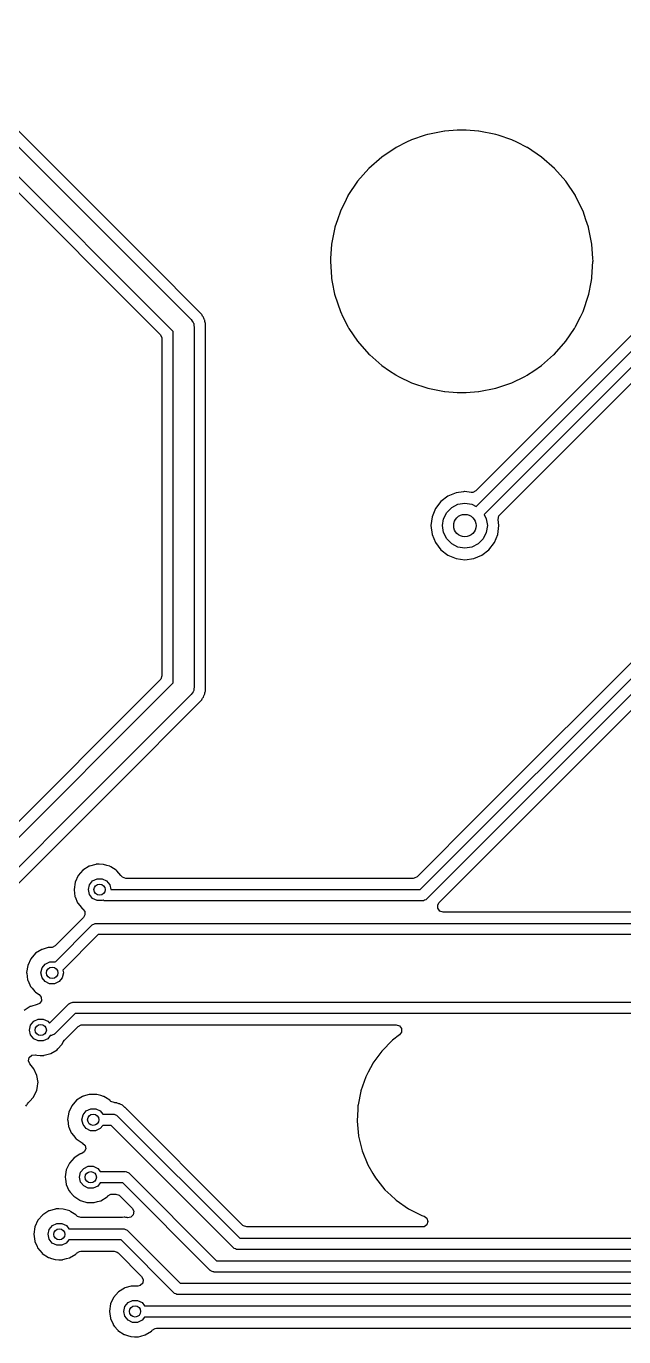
# Model space of a CAD drawing. Extents: x 0.6 to 14.8, y -5.2 to -0.6.
# Drawn here: x 1.268 to 1.686, y -3.858 to -2.941 of the extents above; entities that cross this region are included whole.
import ezdxf

# ---------------------------------------------------------------- set-up
doc = ezdxf.new("R2010")
doc.units = 0
doc.header["$MEASUREMENT"] = 0
doc.layers.add('BLACK', color=7, linetype='CONTINUOUS')

msp = doc.modelspace()

# ---------------------------------------------------------------- linework, layer by layer
at = {"layer": 'BLACK', "linetype": 'CONTINUOUS'}
for p, q in [((1.92565, -2.92298), (1.66735, -3.18128)), ((1.58273, -3.27707), (1.93199, -2.9278)), ((1.93641, -2.93452), (1.58829, -3.28264)), ((1.59923, -3.28287), (1.93853, -2.94356)), ((1.35349, -3.10551), (1.22255, -2.97457)), ((1.21782, -2.981), (1.38318, -3.14636)), ((1.37057, -3.15463), (1.20954, -2.9936)), ((1.20741, -3.00264), (1.36154, -3.15676)), ((1.54711, -3.01727), (1.5374, -3.02056)), ((1.54867, -3.01674), (1.54711, -3.01727)), ((1.54879, -3.0167), (1.54867, -3.01674)), ((1.54867, -3.01674), (1.54867, -3.01674)), ((1.56059, -3.01435), (1.54879, -3.0167)), ((1.56071, -3.01434), (1.56059, -3.01435)), ((1.56952, -3.01376), (1.56071, -3.01434)), ((1.56071, -3.01434), (1.56071, -3.01434)), ((1.56959, -3.01376), (1.56952, -3.01376)), ((1.56952, -3.01376), (1.56952, -3.01376)), ((1.57559, -3.01376), (1.56959, -3.01376)), ((1.57566, -3.01376), (1.57559, -3.01376)), ((1.58446, -3.01434), (1.57566, -3.01376)), ((1.57566, -3.01376), (1.57566, -3.01376)), ((1.58459, -3.01435), (1.58446, -3.01434)), ((1.58446, -3.01434), (1.58446, -3.01434)), ((1.59639, -3.0167), (1.58459, -3.01435)), ((1.59651, -3.01674), (1.59639, -3.0167)), ((1.59807, -3.01727), (1.59651, -3.01674)), ((1.59651, -3.01674), (1.59651, -3.01674)), ((1.60778, -3.02056), (1.59807, -3.01727)), ((1.52661, -3.02588), (1.51661, -3.03256)), ((1.52673, -3.02583), (1.52661, -3.02588)), ((1.53397, -3.02225), (1.52673, -3.02583)), ((1.52673, -3.02583), (1.52673, -3.02583)), ((1.5374, -3.02056), (1.53397, -3.02225)), ((1.6112, -3.02225), (1.60778, -3.02056)), ((1.61845, -3.02583), (1.6112, -3.02225)), ((1.61856, -3.02588), (1.61845, -3.02583)), ((1.61845, -3.02583), (1.61845, -3.02583)), ((1.62856, -3.03256), (1.61856, -3.02588)), ((1.51661, -3.03256), (1.50757, -3.04049)), ((1.63761, -3.04049), (1.62856, -3.03256)), ((1.50757, -3.04049), (1.49964, -3.04954)), ((1.64554, -3.04954), (1.63761, -3.04049)), ((1.49964, -3.04954), (1.49296, -3.05954)), ((1.65222, -3.05954), (1.64554, -3.04954)), ((1.49165, -3.0622), (1.48764, -3.07032)), ((1.4929, -3.05965), (1.49165, -3.0622)), ((1.49296, -3.05954), (1.4929, -3.05965)), ((1.4929, -3.05965), (1.4929, -3.05965)), ((1.65228, -3.05965), (1.65222, -3.05954)), ((1.65353, -3.0622), (1.65228, -3.05965)), ((1.65228, -3.05965), (1.65228, -3.05965)), ((1.65754, -3.07032), (1.65353, -3.0622)), ((1.48764, -3.07032), (1.48555, -3.07649)), ((1.65963, -3.07649), (1.65754, -3.07032)), ((1.48375, -3.08184), (1.4835, -3.08311)), ((1.48377, -3.08171), (1.48375, -3.08184)), ((1.48375, -3.08184), (1.48375, -3.08184)), ((1.48382, -3.08158), (1.48377, -3.08171)), ((1.48555, -3.07649), (1.48382, -3.08158)), ((1.66136, -3.08158), (1.65963, -3.07649)), ((1.6614, -3.08171), (1.66136, -3.08158)), ((1.66143, -3.08184), (1.6614, -3.08171)), ((1.66168, -3.08311), (1.66143, -3.08184)), ((1.66143, -3.08184), (1.66143, -3.08184)), ((1.4835, -3.08311), (1.48143, -3.09351)), ((1.54352, -3.54528), (1.99807, -3.09072)), ((1.99173, -3.0859), (1.58564, -3.49199)), ((1.66375, -3.09351), (1.66168, -3.08311)), ((1.48142, -3.09364), (1.48077, -3.10351)), ((1.48143, -3.09351), (1.48142, -3.09364)), ((1.48142, -3.09364), (1.48142, -3.09364)), ((2.00249, -3.09744), (1.54793, -3.552)), ((1.66376, -3.09364), (1.66375, -3.09351)), ((1.66441, -3.10351), (1.66376, -3.09364)), ((1.66376, -3.09364), (1.66376, -3.09364)), ((1.39047, -3.14248), (1.35349, -3.10551)), ((1.48077, -3.10351), (1.48064, -3.10551)), ((1.48064, -3.10551), (1.48065, -3.10564)), ((1.48065, -3.10564), (1.48136, -3.11654)), ((1.66381, -3.11654), (1.66453, -3.10564)), ((1.66454, -3.10551), (1.66441, -3.10351)), ((1.66453, -3.10564), (1.66454, -3.10551)), ((1.48136, -3.11654), (1.48143, -3.11751)), ((1.48143, -3.11751), (1.48195, -3.12014)), ((1.66323, -3.12014), (1.66375, -3.11751)), ((1.66375, -3.11751), (1.66381, -3.11654)), ((1.48195, -3.12014), (1.48362, -3.12854)), ((1.66156, -3.12854), (1.66323, -3.12014)), ((1.48362, -3.12854), (1.48377, -3.12931)), ((1.48377, -3.12931), (1.48764, -3.1407)), ((1.65754, -3.1407), (1.6614, -3.12931)), ((1.6614, -3.12931), (1.66156, -3.12854)), ((1.3906, -3.14276), (1.39047, -3.14248)), ((1.39088, -3.1433), (1.3906, -3.14276)), ((1.3906, -3.14276), (1.3906, -3.14276)), ((1.3912, -3.14382), (1.39088, -3.1433)), ((1.39155, -3.14431), (1.3912, -3.14382)), ((1.39173, -3.14455), (1.39155, -3.14431)), ((1.39155, -3.14431), (1.39155, -3.14431)), ((1.39183, -3.14484), (1.39173, -3.14455)), ((1.39183, -3.14485), (1.39183, -3.14484)), ((1.39201, -3.14542), (1.39183, -3.14485)), ((1.39225, -3.14598), (1.39201, -3.14542)), ((1.39252, -3.14652), (1.39225, -3.14598)), ((1.48764, -3.1407), (1.48942, -3.14431)), ((1.48942, -3.14431), (1.4926, -3.15075)), ((1.65258, -3.15075), (1.65576, -3.14431)), ((1.65576, -3.14431), (1.65754, -3.1407)), ((1.37057, -3.40049), (1.37057, -3.15463)), ((1.38318, -3.14636), (1.38384, -3.14741)), ((1.38384, -3.14741), (1.3846, -3.14837)), ((1.3846, -3.14837), (1.3847, -3.14879)), ((1.3847, -3.14879), (1.38492, -3.14915)), ((1.38492, -3.14915), (1.38506, -3.15037)), ((1.38506, -3.15037), (1.38533, -3.15157)), ((1.38533, -3.15157), (1.38533, -3.40356)), ((1.39266, -3.1468), (1.39252, -3.14652)), ((1.39252, -3.14652), (1.39252, -3.14652)), ((1.39271, -3.1471), (1.39266, -3.1468)), ((1.3928, -3.14769), (1.39271, -3.1471)), ((1.39295, -3.14829), (1.3928, -3.14769)), ((1.39323, -3.14916), (1.39295, -3.14829)), ((1.39323, -3.15037), (1.39323, -3.14916)), ((1.39323, -3.40475), (1.39323, -3.15037)), ((1.39323, -3.15037), (1.39323, -3.15037)), ((1.4926, -3.15075), (1.49296, -3.15149)), ((1.49296, -3.15149), (1.49303, -3.15159)), ((1.49303, -3.15159), (1.49303, -3.15159)), ((1.49303, -3.15159), (1.49362, -3.15248)), ((1.49362, -3.15248), (1.49964, -3.16149)), ((1.64554, -3.16149), (1.65155, -3.15248)), ((1.65155, -3.15248), (1.65215, -3.15159)), ((1.65215, -3.15159), (1.65222, -3.15149)), ((1.65215, -3.15159), (1.65215, -3.15159)), ((1.65222, -3.15149), (1.65258, -3.15075)), ((1.36154, -3.15676), (1.36263, -3.15891)), ((1.36263, -3.15891), (1.36268, -3.15952)), ((1.36268, -3.15952), (1.36268, -3.3956)), ((1.49964, -3.16149), (1.50757, -3.17053)), ((1.63761, -3.17053), (1.64554, -3.16149)), ((1.50757, -3.17053), (1.50767, -3.17061)), ((1.50767, -3.17061), (1.50818, -3.17107)), ((1.50818, -3.17107), (1.51661, -3.17846)), ((1.62856, -3.17846), (1.63699, -3.17107)), ((1.63699, -3.17107), (1.63751, -3.17061)), ((1.63751, -3.17061), (1.63761, -3.17053)), ((1.51661, -3.17846), (1.52207, -3.1821)), ((1.52207, -3.1821), (1.52649, -3.18506)), ((1.66735, -3.18128), (1.5825, -3.26613)), ((1.61868, -3.18506), (1.62311, -3.1821)), ((1.62311, -3.1821), (1.62856, -3.17846)), ((1.52649, -3.18506), (1.52661, -3.18514)), ((1.52661, -3.18514), (1.52673, -3.1852)), ((1.52673, -3.1852), (1.52673, -3.1852)), ((1.52673, -3.1852), (1.52845, -3.18605)), ((1.52845, -3.18605), (1.5374, -3.19046)), ((1.5374, -3.19046), (1.54879, -3.19433)), ((1.59639, -3.19433), (1.60778, -3.19046)), ((1.60778, -3.19046), (1.61673, -3.18605)), ((1.61673, -3.18605), (1.61845, -3.1852)), ((1.61845, -3.1852), (1.61856, -3.18514)), ((1.61845, -3.1852), (1.61845, -3.1852)), ((1.61856, -3.18514), (1.61868, -3.18506)), ((1.54879, -3.19433), (1.56059, -3.19667)), ((1.56059, -3.19667), (1.56071, -3.19668)), ((1.56071, -3.19668), (1.56071, -3.19668)), ((1.56071, -3.19668), (1.56952, -3.19726)), ((1.56952, -3.19726), (1.56952, -3.19726)), ((1.56952, -3.19726), (1.56959, -3.19726)), ((1.56959, -3.19726), (1.57559, -3.19726)), ((1.57559, -3.19726), (1.57566, -3.19726)), ((1.57566, -3.19726), (1.58446, -3.19668)), ((1.57566, -3.19726), (1.57566, -3.19726)), ((1.58446, -3.19668), (1.58459, -3.19667)), ((1.58446, -3.19668), (1.58446, -3.19668)), ((1.58459, -3.19667), (1.59639, -3.19433)), ((1.55799, -3.27365), (1.5542, -3.27859)), ((1.56293, -3.26986), (1.55799, -3.27365)), ((1.56868, -3.26748), (1.56293, -3.26986)), ((1.57384, -3.2668), (1.56868, -3.26748)), ((1.5746, -3.2667), (1.57384, -3.2668)), ((1.57485, -3.26667), (1.5746, -3.2667)), ((1.57923, -3.26724), (1.57485, -3.26667)), ((1.58035, -3.26723), (1.57923, -3.26724)), ((1.5825, -3.26613), (1.58035, -3.26723)), ((1.5542, -3.27859), (1.55182, -3.28434)), ((1.55987, -3.28565), (1.56211, -3.28126)), ((1.56211, -3.28126), (1.56559, -3.27777)), ((1.56559, -3.27777), (1.56998, -3.27553)), ((1.56998, -3.27553), (1.57485, -3.27476)), ((1.57485, -3.27476), (1.57972, -3.27553)), ((1.57972, -3.27553), (1.58273, -3.27707)), ((1.58829, -3.28264), (1.58983, -3.28565)), ((1.59856, -3.28376), (1.59923, -3.28287)), ((1.55182, -3.28434), (1.551, -3.29051)), ((1.551, -3.29051), (1.55182, -3.29668)), ((1.55675, -3.55434), (1.82295, -3.28815)), ((1.5591, -3.29051), (1.55987, -3.28565)), ((1.55987, -3.29538), (1.5591, -3.29051)), ((1.58983, -3.28565), (1.5906, -3.29051)), ((1.5906, -3.29051), (1.58983, -3.29538)), ((1.59788, -3.29668), (1.5987, -3.29051)), ((1.59812, -3.28613), (1.59856, -3.28376)), ((1.5987, -3.29051), (1.59812, -3.28613)), ((1.55182, -3.29668), (1.5542, -3.30243)), ((1.56211, -3.29977), (1.55987, -3.29538)), ((1.56559, -3.30325), (1.56211, -3.29977)), ((1.58759, -3.29977), (1.58411, -3.30325)), ((1.58983, -3.29538), (1.58759, -3.29977)), ((1.5955, -3.30243), (1.59788, -3.29668)), ((1.5542, -3.30243), (1.55799, -3.30737)), ((1.55799, -3.30737), (1.56293, -3.31116)), ((1.56293, -3.31116), (1.56868, -3.31355)), ((1.56998, -3.30549), (1.56559, -3.30325)), ((1.57485, -3.30626), (1.56998, -3.30549)), ((1.57972, -3.30549), (1.57485, -3.30626)), ((1.58411, -3.30325), (1.57972, -3.30549)), ((1.58102, -3.31355), (1.58677, -3.31116)), ((1.58677, -3.31116), (1.59171, -3.30737)), ((1.59171, -3.30737), (1.5955, -3.30243)), ((1.56868, -3.31355), (1.57485, -3.31436)), ((1.57485, -3.31436), (1.58102, -3.31355)), ((1.36154, -3.39836), (1.20882, -3.55107)), ((1.21525, -3.5558), (1.37057, -3.40049)), ((1.36193, -3.39789), (1.36154, -3.39836)), ((1.36268, -3.3956), (1.36193, -3.39789)), ((1.38317, -3.40876), (1.32412, -3.46782)), ((1.38383, -3.40772), (1.38317, -3.40876)), ((1.3846, -3.40676), (1.38383, -3.40772)), ((1.38469, -3.40634), (1.3846, -3.40676)), ((1.38492, -3.40598), (1.38469, -3.40634)), ((1.38506, -3.40476), (1.38492, -3.40598)), ((1.38533, -3.40356), (1.38506, -3.40476)), ((1.3906, -3.41236), (1.39088, -3.41182)), ((1.39088, -3.41182), (1.3912, -3.4113)), ((1.3912, -3.4113), (1.39173, -3.41056)), ((1.39173, -3.41056), (1.39201, -3.4097)), ((1.39201, -3.4097), (1.39225, -3.40913)), ((1.39225, -3.40913), (1.39252, -3.4086)), ((1.39252, -3.4086), (1.39266, -3.40832)), ((1.39252, -3.4086), (1.39252, -3.4086)), ((1.39266, -3.40832), (1.3928, -3.40742)), ((1.3928, -3.40742), (1.39295, -3.40683)), ((1.39295, -3.40683), (1.39313, -3.40625)), ((1.39313, -3.40625), (1.39323, -3.40596)), ((1.39323, -3.40596), (1.39323, -3.40475)), ((1.39323, -3.40475), (1.39323, -3.40475)), ((1.33055, -3.47255), (1.39025, -3.41285)), ((1.39025, -3.41285), (1.39047, -3.41263)), ((1.39025, -3.41285), (1.39025, -3.41285)), ((1.39047, -3.41263), (1.3906, -3.41236)), ((1.3906, -3.41236), (1.3906, -3.41236)), ((1.32412, -3.46782), (1.3123, -3.47964)), ((1.31704, -3.48606), (1.33055, -3.47255)), ((1.3123, -3.47964), (1.22785, -3.56408)), ((1.3123, -3.47964), (1.3123, -3.47964)), ((1.23689, -3.56621), (1.31704, -3.48606)), ((1.31704, -3.48606), (1.31704, -3.48606)), ((1.58564, -3.49199), (1.54139, -3.53624)), ((1.31171, -3.52893), (1.30741, -3.53164)), ((1.31198, -3.52885), (1.31171, -3.52893)), ((1.31633, -3.52761), (1.31198, -3.52885)), ((1.31198, -3.52885), (1.31198, -3.52885)), ((1.31659, -3.52753), (1.31633, -3.52761)), ((1.31633, -3.52761), (1.31633, -3.52761)), ((1.31687, -3.52753), (1.31659, -3.52753)), ((1.31866, -3.52754), (1.31687, -3.52753)), ((1.32167, -3.52756), (1.31866, -3.52754)), ((1.32414, -3.5283), (1.32167, -3.52756)), ((1.32628, -3.52894), (1.32414, -3.5283)), ((1.32654, -3.52902), (1.32628, -3.52894)), ((1.32628, -3.52894), (1.32628, -3.52894)), ((1.32698, -3.5293), (1.32654, -3.52902)), ((1.33057, -3.53163), (1.32698, -3.5293)), ((1.30189, -3.54004), (1.30111, -3.54506)), ((1.30405, -3.53545), (1.30189, -3.54004)), ((1.30741, -3.53164), (1.30405, -3.53545)), ((1.31194, -3.54186), (1.31412, -3.53912)), ((1.31412, -3.53912), (1.31728, -3.53761)), ((1.31728, -3.53761), (1.32078, -3.53761)), ((1.32078, -3.53761), (1.32394, -3.53913)), ((1.32394, -3.53913), (1.32612, -3.54187)), ((1.3308, -3.53178), (1.33057, -3.53163)), ((1.33057, -3.53163), (1.33057, -3.53163)), ((1.33099, -3.53199), (1.3308, -3.53178)), ((1.33394, -3.53542), (1.33099, -3.53199)), ((1.33099, -3.53199), (1.33099, -3.53199)), ((1.33412, -3.53563), (1.33394, -3.53542)), ((1.33394, -3.53542), (1.33394, -3.53542)), ((1.33415, -3.5357), (1.33412, -3.53563)), ((1.33504, -3.53664), (1.33415, -3.5357)), ((1.33733, -3.53738), (1.33504, -3.53664)), ((1.4579, -3.53738), (1.33733, -3.53738)), ((1.53863, -3.53738), (1.4579, -3.53738)), ((1.53924, -3.53733), (1.53863, -3.53738)), ((1.54139, -3.53624), (1.53924, -3.53733)), ((1.30111, -3.54506), (1.30114, -3.54534)), ((1.30114, -3.54534), (1.30114, -3.54534)), ((1.30114, -3.54534), (1.30116, -3.54547)), ((1.30116, -3.54547), (1.30177, -3.5501)), ((1.31115, -3.54527), (1.31194, -3.54186)), ((1.31192, -3.54869), (1.31115, -3.54527)), ((1.3141, -3.55143), (1.31192, -3.54869)), ((1.32612, -3.54187), (1.3269, -3.54528)), ((1.3269, -3.54528), (1.54352, -3.54528)), ((1.30177, -3.5501), (1.30188, -3.55036)), ((1.30188, -3.55036), (1.30188, -3.55036)), ((1.30188, -3.55036), (1.30367, -3.55442)), ((1.30367, -3.55442), (1.30381, -3.55475)), ((1.30381, -3.55475), (1.30527, -3.55648)), ((1.30527, -3.55648), (1.3069, -3.55843)), ((1.3069, -3.55843), (1.3069, -3.55843)), ((1.3069, -3.55843), (1.30708, -3.55864)), ((1.30708, -3.55864), (1.30731, -3.5588)), ((1.30731, -3.5588), (1.30752, -3.55898)), ((1.31725, -3.55296), (1.3141, -3.55143)), ((1.32076, -3.55297), (1.31725, -3.55296)), ((1.32142, -3.55265), (1.32076, -3.55297)), ((1.32152, -3.55268), (1.32142, -3.55265)), ((1.32234, -3.5531), (1.32152, -3.55268)), ((1.32265, -3.55305), (1.32234, -3.5531)), ((1.32295, -3.55315), (1.32265, -3.55305)), ((1.54515, -3.55315), (1.32295, -3.55315)), ((1.54545, -3.55305), (1.54515, -3.55315)), ((1.54577, -3.5531), (1.54545, -3.55305)), ((1.54659, -3.55268), (1.54577, -3.5531)), ((1.54746, -3.5524), (1.54659, -3.55268)), ((1.54765, -3.55214), (1.54746, -3.5524)), ((1.54793, -3.552), (1.54765, -3.55214)), ((1.5558, -3.55589), (1.55675, -3.55434)), ((1.5558, -3.5583), (1.5558, -3.55589)), ((1.55722, -3.56025), (1.5558, -3.5583)), ((1.30736, -3.56522), (1.29207, -3.58051)), ((1.30771, -3.56482), (1.30736, -3.56522)), ((1.30752, -3.55898), (1.30745, -3.55906)), ((1.30745, -3.55906), (1.30866, -3.56058)), ((1.3081, -3.5643), (1.30771, -3.56482)), ((1.30875, -3.56299), (1.3081, -3.5643)), ((1.30866, -3.56058), (1.30875, -3.56299)), ((1.55951, -3.56099), (1.55722, -3.56025)), ((2.95021, -3.56099), (1.55951, -3.56099)), ((1.28782, -3.59592), (1.3137, -3.57004)), ((1.31812, -3.57676), (1.29327, -3.60161)), ((1.3137, -3.57004), (1.31398, -3.56989)), ((1.31398, -3.56989), (1.31417, -3.56964)), ((1.31417, -3.56964), (1.31505, -3.56935)), ((1.31505, -3.56935), (1.31587, -3.56893)), ((1.31587, -3.56893), (1.31618, -3.56898)), ((1.31618, -3.56898), (1.31649, -3.56889)), ((1.31649, -3.56889), (3.34816, -3.56889)), ((3.34653, -3.57676), (1.31812, -3.57676)), ((1.28313, -3.58581), (1.27877, -3.58705)), ((1.28339, -3.58573), (1.28313, -3.58581)), ((1.28313, -3.58581), (1.28313, -3.58581)), ((1.28367, -3.58573), (1.28339, -3.58573)), ((1.28376, -3.58573), (1.28367, -3.58573)), ((1.2852, -3.58574), (1.28376, -3.58573)), ((1.28583, -3.5857), (1.2852, -3.58574)), ((1.28798, -3.5846), (1.28583, -3.5857)), ((1.29207, -3.58051), (1.28798, -3.5846)), ((1.27085, -3.59365), (1.26869, -3.59825)), ((1.27421, -3.58984), (1.27085, -3.59365)), ((1.27851, -3.58713), (1.27421, -3.58984)), ((1.27877, -3.58705), (1.27851, -3.58713)), ((1.27877, -3.58705), (1.27877, -3.58705)), ((1.26869, -3.59825), (1.26791, -3.60327)), ((1.26791, -3.60327), (1.26794, -3.60354)), ((1.26794, -3.60354), (1.26794, -3.60354)), ((1.26794, -3.60354), (1.26797, -3.60373)), ((1.26797, -3.60373), (1.26857, -3.6083)), ((1.27795, -3.60347), (1.27873, -3.60006)), ((1.27872, -3.60689), (1.27795, -3.60347)), ((1.27873, -3.60006), (1.28092, -3.59732)), ((1.28092, -3.59732), (1.28408, -3.59581)), ((1.28408, -3.59581), (1.28758, -3.59581)), ((1.28758, -3.59581), (1.28782, -3.59592)), ((1.2937, -3.60351), (1.29291, -3.60692)), ((1.29327, -3.60161), (1.2937, -3.60349)), ((1.2937, -3.60349), (1.2937, -3.60351)), ((1.26857, -3.6083), (1.26868, -3.60856)), ((1.26868, -3.60856), (1.26868, -3.60856)), ((1.26868, -3.60856), (1.27019, -3.612)), ((1.27019, -3.612), (1.27061, -3.61295)), ((1.27061, -3.61295), (1.27172, -3.61427)), ((1.2809, -3.60963), (1.27872, -3.60689)), ((1.28405, -3.61116), (1.2809, -3.60963)), ((1.28755, -3.61117), (1.28405, -3.61116)), ((1.29071, -3.60966), (1.28755, -3.61117)), ((1.29291, -3.60692), (1.29071, -3.60966)), ((1.27172, -3.61427), (1.2737, -3.61663)), ((1.2737, -3.61663), (1.2737, -3.61663)), ((1.2737, -3.61663), (1.27388, -3.61684)), ((1.27388, -3.61684), (1.27411, -3.617)), ((1.27411, -3.617), (1.27411, -3.617)), ((1.27411, -3.617), (1.27673, -3.61874)), ((1.27673, -3.61874), (1.27822, -3.62063)), ((1.27832, -3.62303), (1.27698, -3.62504)), ((1.27822, -3.62063), (1.27832, -3.62303)), ((1.27053, -3.62716), (1.26624, -3.62987)), ((1.2708, -3.62708), (1.27053, -3.62716)), ((1.27542, -3.62576), (1.2708, -3.62708)), ((1.2708, -3.62708), (1.2708, -3.62708)), ((1.27698, -3.62504), (1.2754, -3.62571)), ((1.2754, -3.62571), (1.27542, -3.62576)), ((1.2839, -3.63879), (1.29745, -3.62524)), ((1.30186, -3.63196), (1.28753, -3.6463)), ((1.29745, -3.62524), (1.29773, -3.6251)), ((1.29773, -3.6251), (1.29792, -3.62484)), ((1.29792, -3.62484), (1.29879, -3.62455)), ((1.29879, -3.62455), (1.29962, -3.62414)), ((1.29962, -3.62414), (1.29993, -3.62419)), ((1.29993, -3.62419), (1.30023, -3.62409)), ((1.30023, -3.62409), (3.33236, -3.62409)), ((3.33073, -3.63196), (1.30186, -3.63196)), ((1.26998, -3.6435), (1.27076, -3.64008)), ((1.27076, -3.64008), (1.27295, -3.63735)), ((1.27295, -3.63735), (1.27611, -3.63583)), ((1.27611, -3.63583), (1.27961, -3.63584)), ((1.27961, -3.63584), (1.28276, -3.63736)), ((1.28276, -3.63736), (1.2839, -3.63879)), ((1.30142, -3.64357), (1.30399, -3.641)), ((1.30399, -3.641), (1.30614, -3.6399)), ((1.30614, -3.6399), (1.30675, -3.63986)), ((1.30675, -3.63986), (1.52667, -3.63986)), ((1.52667, -3.63986), (1.52896, -3.6406)), ((1.52896, -3.6406), (1.53038, -3.64255)), ((1.27075, -3.64691), (1.26998, -3.6435)), ((1.27293, -3.64966), (1.27075, -3.64691)), ((1.27608, -3.65118), (1.27293, -3.64966)), ((1.28274, -3.64968), (1.27958, -3.65119)), ((1.28453, -3.64745), (1.28274, -3.64968)), ((1.28474, -3.64745), (1.28453, -3.64745)), ((1.28505, -3.64735), (1.28474, -3.64745)), ((1.28536, -3.6474), (1.28505, -3.64735)), ((1.28618, -3.64698), (1.28536, -3.6474)), ((1.28706, -3.6467), (1.28618, -3.64698)), ((1.28724, -3.64644), (1.28706, -3.6467)), ((1.28753, -3.6463), (1.28724, -3.64644)), ((1.29435, -3.65064), (1.30142, -3.64357)), ((1.52904, -3.64685), (1.52405, -3.65065)), ((1.53038, -3.64496), (1.52904, -3.64685)), ((1.53038, -3.64255), (1.53038, -3.64496)), ((1.27958, -3.65119), (1.27608, -3.65118)), ((1.28497, -3.65996), (1.2893, -3.6573)), ((1.2893, -3.6573), (1.2898, -3.65674)), ((1.2898, -3.65674), (1.29252, -3.65374)), ((1.29252, -3.65374), (1.29271, -3.65353)), ((1.29252, -3.65374), (1.29252, -3.65374)), ((1.29271, -3.65353), (1.29359, -3.6517)), ((1.29359, -3.6517), (1.29435, -3.65064)), ((1.51656, -3.65835), (1.51115, -3.66578)), ((1.51664, -3.65823), (1.51656, -3.65835)), ((1.51656, -3.65835), (1.51656, -3.65835)), ((1.52405, -3.65065), (1.51664, -3.65823)), ((1.26917, -3.665), (1.26972, -3.66266)), ((1.2701, -3.66722), (1.26917, -3.665)), ((1.26972, -3.66266), (1.27155, -3.66109)), ((1.27307, -3.67067), (1.2701, -3.66722)), ((1.27155, -3.66109), (1.27395, -3.66089)), ((1.27395, -3.66089), (1.27422, -3.66096)), ((1.27422, -3.66096), (1.27499, -3.6612)), ((1.27499, -3.6612), (1.27753, -3.66125)), ((1.27753, -3.66125), (1.27979, -3.66129)), ((1.27979, -3.66129), (1.27979, -3.66129)), ((1.27979, -3.66129), (1.28007, -3.66129)), ((1.28007, -3.66129), (1.28033, -3.66122)), ((1.28033, -3.66122), (1.28215, -3.66072)), ((1.28033, -3.66122), (1.28033, -3.66122)), ((1.28215, -3.66072), (1.28497, -3.65996)), ((1.51034, -3.66693), (1.50712, -3.67305)), ((1.5104, -3.66681), (1.51034, -3.66693)), ((1.51034, -3.66693), (1.51034, -3.66693)), ((1.51115, -3.66578), (1.5104, -3.66681)), ((1.27518, -3.6753), (1.27307, -3.67067)), ((1.2759, -3.68032), (1.27518, -3.6753)), ((1.50547, -3.67619), (1.50194, -3.68618)), ((1.50712, -3.67305), (1.50547, -3.67619)), ((1.27283, -3.69034), (1.27505, -3.68577)), ((1.27505, -3.68577), (1.27555, -3.68277)), ((1.27555, -3.68277), (1.27587, -3.68091)), ((1.27587, -3.68091), (1.27589, -3.68076)), ((1.27587, -3.68091), (1.27587, -3.68091)), ((1.27589, -3.68076), (1.2759, -3.68032)), ((1.50191, -3.68632), (1.50003, -3.69586)), ((1.50194, -3.68618), (1.50191, -3.68632)), ((1.26736, -3.69672), (1.26791, -3.69613)), ((1.26791, -3.69613), (1.26815, -3.69586)), ((1.26791, -3.69613), (1.26791, -3.69613)), ((1.26815, -3.69586), (1.26828, -3.69553)), ((1.26828, -3.69553), (1.26848, -3.69523)), ((1.26848, -3.69523), (1.26853, -3.69526)), ((1.26853, -3.69526), (1.26931, -3.69418)), ((1.26931, -3.69418), (1.26942, -3.69411)), ((1.26942, -3.69411), (1.27003, -3.69344)), ((1.27003, -3.69344), (1.27265, -3.69055)), ((1.27265, -3.69055), (1.27283, -3.69034)), ((1.27265, -3.69055), (1.27265, -3.69055)), ((1.30293, -3.69267), (1.29956, -3.69648)), ((1.30589, -3.69081), (1.30293, -3.69267)), ((1.30699, -3.69011), (1.30589, -3.69081)), ((1.30722, -3.68996), (1.30699, -3.69011)), ((1.30749, -3.68989), (1.30722, -3.68996)), ((1.31184, -3.68864), (1.30749, -3.68989)), ((1.30749, -3.68989), (1.30749, -3.68989)), ((1.31211, -3.68857), (1.31184, -3.68864)), ((1.31184, -3.68864), (1.31184, -3.68864)), ((1.31239, -3.68857), (1.31211, -3.68857)), ((1.31417, -3.68858), (1.31239, -3.68857)), ((1.31719, -3.6886), (1.31417, -3.68858)), ((1.3199, -3.68941), (1.31719, -3.6886)), ((1.32179, -3.68997), (1.3199, -3.68941)), ((1.32206, -3.69005), (1.32179, -3.68997)), ((1.32179, -3.68997), (1.32179, -3.68997)), ((1.32322, -3.69081), (1.32206, -3.69005)), ((1.32609, -3.69267), (1.32322, -3.69081)), ((1.32632, -3.69282), (1.32609, -3.69267)), ((1.32609, -3.69267), (1.32609, -3.69267)), ((1.3265, -3.69303), (1.32632, -3.69282)), ((1.32652, -3.69304), (1.3265, -3.69303)), ((1.327, -3.69351), (1.32652, -3.69304)), ((1.32912, -3.69432), (1.327, -3.69351)), ((1.32925, -3.6943), (1.32912, -3.69432)), ((1.3296, -3.69438), (1.32925, -3.6943)), ((1.32961, -3.69438), (1.3296, -3.69438)), ((1.3296, -3.69438), (1.3296, -3.69438)), ((1.33051, -3.69449), (1.32961, -3.69438)), ((1.33075, -3.69449), (1.33051, -3.69449)), ((1.331, -3.69451), (1.33075, -3.69449)), ((1.33125, -3.69462), (1.331, -3.69451)), ((1.33197, -3.6949), (1.33125, -3.69462)), ((1.33125, -3.69462), (1.33125, -3.69462)), ((1.33251, -3.69507), (1.33197, -3.6949)), ((1.33318, -3.69523), (1.33251, -3.69507)), ((1.33353, -3.69532), (1.33318, -3.69523)), ((1.33318, -3.69523), (1.33318, -3.69523)), ((1.33391, -3.69557), (1.33353, -3.69532)), ((1.33467, -3.69598), (1.33391, -3.69557)), ((1.33509, -3.69615), (1.33467, -3.69598)), ((1.33535, -3.69639), (1.33509, -3.69615)), ((1.33594, -3.69694), (1.33535, -3.69639)), ((1.50003, -3.69586), (1.49989, -3.69659)), ((1.2974, -3.70108), (1.29662, -3.7061)), ((1.29956, -3.69648), (1.2974, -3.70108)), ((1.30667, -3.70631), (1.30745, -3.70289)), ((1.30745, -3.70289), (1.30964, -3.70016)), ((1.30964, -3.70016), (1.3128, -3.69864)), ((1.3128, -3.69864), (1.3163, -3.69864)), ((1.3163, -3.69864), (1.31945, -3.70017)), ((1.31945, -3.70017), (1.32122, -3.70238)), ((1.32122, -3.70238), (1.32866, -3.70238)), ((1.32866, -3.70238), (1.32896, -3.70248)), ((1.32896, -3.70248), (1.32927, -3.70243)), ((1.32927, -3.70243), (1.3301, -3.70285)), ((1.3301, -3.70285), (1.33097, -3.70313)), ((1.33097, -3.70313), (1.33116, -3.70339)), ((1.33116, -3.70339), (1.33144, -3.70354)), ((1.33144, -3.70354), (1.41716, -3.78925)), ((1.3361, -3.69708), (1.33594, -3.69694)), ((1.33625, -3.69718), (1.3361, -3.69708)), ((1.33679, -3.69772), (1.33625, -3.69718)), ((1.33689, -3.69782), (1.33679, -3.69772)), ((1.33832, -3.69914), (1.33689, -3.69782)), ((1.33841, -3.69932), (1.33832, -3.69914)), ((1.33851, -3.69944), (1.33841, -3.69932)), ((1.41214, -3.77307), (1.33851, -3.69944)), ((1.49976, -3.6991), (1.49936, -3.70717)), ((1.49988, -3.69673), (1.49976, -3.6991)), ((1.49989, -3.69659), (1.49988, -3.69673)), ((1.49988, -3.69673), (1.49988, -3.69673)), ((1.29662, -3.7061), (1.29666, -3.70638)), ((1.29666, -3.70638), (1.29666, -3.70638)), ((1.29666, -3.70638), (1.29668, -3.70657)), ((1.29668, -3.70657), (1.29728, -3.71114)), ((1.29728, -3.71114), (1.29739, -3.71139)), ((1.29739, -3.71139), (1.29739, -3.71139)), ((1.29739, -3.71139), (1.29922, -3.71553)), ((1.30744, -3.70972), (1.30667, -3.70631)), ((1.30962, -3.71246), (1.30744, -3.70972)), ((1.31277, -3.71399), (1.30962, -3.71246)), ((1.31627, -3.714), (1.31277, -3.71399)), ((1.31943, -3.71249), (1.31627, -3.714)), ((1.32122, -3.71026), (1.31943, -3.71249)), ((1.32703, -3.71026), (1.32122, -3.71026)), ((1.41274, -3.79597), (1.32703, -3.71026)), ((1.49936, -3.70717), (1.49937, -3.70731)), ((1.49937, -3.70731), (1.49937, -3.70731)), ((1.49937, -3.70731), (1.50035, -3.71759)), ((1.29922, -3.71553), (1.29933, -3.71579)), ((1.29933, -3.71579), (1.30072, -3.71744)), ((1.30072, -3.71744), (1.30242, -3.71946)), ((1.30242, -3.71946), (1.30242, -3.71947)), ((1.30242, -3.71947), (1.3026, -3.71968)), ((1.3026, -3.71968), (1.30683, -3.72249)), ((1.30683, -3.72249), (1.30709, -3.72258)), ((1.30709, -3.72258), (1.30715, -3.7226)), ((1.30715, -3.7226), (1.30889, -3.72426)), ((1.50035, -3.71759), (1.50037, -3.71773)), ((1.50037, -3.71773), (1.50289, -3.72802)), ((1.30124, -3.73287), (1.29787, -3.73667)), ((1.30508, -3.73044), (1.30124, -3.73287)), ((1.3053, -3.7303), (1.30508, -3.73044)), ((1.30553, -3.73016), (1.3053, -3.7303)), ((1.3058, -3.73008), (1.30553, -3.73016)), ((1.30654, -3.72987), (1.3058, -3.73008)), ((1.3058, -3.73008), (1.3058, -3.73008)), ((1.3083, -3.7288), (1.30654, -3.72987)), ((1.30933, -3.72663), (1.3083, -3.7288)), ((1.30889, -3.72426), (1.30933, -3.72663)), ((1.50289, -3.72802), (1.50687, -3.73785)), ((1.29571, -3.74127), (1.29493, -3.74629)), ((1.29787, -3.73667), (1.29571, -3.74127)), ((1.30576, -3.74308), (1.30795, -3.74035)), ((1.30795, -3.74035), (1.31111, -3.73883)), ((1.31111, -3.73883), (1.31461, -3.73884)), ((1.31461, -3.73884), (1.31776, -3.74036)), ((1.31776, -3.74036), (1.31953, -3.74257)), ((1.50687, -3.73785), (1.50694, -3.73797)), ((1.50694, -3.73797), (1.50694, -3.73797)), ((1.50694, -3.73797), (1.5104, -3.74389)), ((1.29493, -3.74629), (1.29497, -3.74657)), ((1.29497, -3.74657), (1.29497, -3.74657)), ((1.29497, -3.74657), (1.29514, -3.74789)), ((1.29514, -3.74789), (1.29559, -3.75133)), ((1.29559, -3.75133), (1.2957, -3.75158)), ((1.30498, -3.7465), (1.30576, -3.74308)), ((1.30575, -3.74991), (1.30498, -3.7465)), ((1.30793, -3.75266), (1.30575, -3.74991)), ((1.31953, -3.75045), (1.31774, -3.75268)), ((1.31953, -3.74257), (1.33685, -3.74257)), ((1.33522, -3.75045), (1.31953, -3.75045)), ((1.39649, -3.81172), (1.33522, -3.75045)), ((1.33685, -3.74257), (1.33715, -3.74267)), ((1.33715, -3.74267), (1.33747, -3.74262)), ((1.33747, -3.74262), (1.33829, -3.74304)), ((1.33829, -3.74304), (1.33916, -3.74333)), ((1.33916, -3.74333), (1.33935, -3.74358)), ((1.33935, -3.74358), (1.33963, -3.74373)), ((1.33963, -3.74373), (1.40091, -3.805)), ((1.5104, -3.74389), (1.51222, -3.747)), ((1.51222, -3.747), (1.51885, -3.75528)), ((1.2957, -3.75158), (1.2957, -3.75158)), ((1.2957, -3.75158), (1.29753, -3.75573)), ((1.29753, -3.75573), (1.29764, -3.75598)), ((1.29764, -3.75598), (1.29845, -3.75695)), ((1.29845, -3.75695), (1.30073, -3.75966)), ((1.30073, -3.75966), (1.30073, -3.75966)), ((1.30073, -3.75966), (1.30091, -3.75987)), ((1.30091, -3.75987), (1.30514, -3.76268)), ((1.31108, -3.75418), (1.30793, -3.75266)), ((1.31458, -3.75419), (1.31108, -3.75418)), ((1.31774, -3.75268), (1.31458, -3.75419)), ((1.31997, -3.76296), (1.3243, -3.7603)), ((1.3243, -3.7603), (1.32474, -3.75981)), ((1.32474, -3.75981), (1.32491, -3.75962)), ((1.32491, -3.75962), (1.327, -3.75843)), ((1.327, -3.75843), (1.3278, -3.75834)), ((1.3278, -3.75834), (1.32911, -3.75834)), ((1.32911, -3.75834), (1.33034, -3.75834)), ((1.33034, -3.75834), (1.33263, -3.75909)), ((1.33263, -3.75909), (1.33309, -3.75948)), ((1.33309, -3.75948), (1.34185, -3.76824)), ((1.51885, -3.75528), (1.52288, -3.75905)), ((1.52288, -3.75905), (1.5264, -3.76233)), ((1.28815, -3.76884), (1.2838, -3.77008)), ((1.28842, -3.76876), (1.28815, -3.76884)), ((1.28815, -3.76884), (1.28815, -3.76884)), ((1.2887, -3.76876), (1.28842, -3.76876)), ((1.29048, -3.76877), (1.2887, -3.76876)), ((1.2935, -3.76879), (1.29048, -3.76877)), ((1.29641, -3.76966), (1.2935, -3.76879)), ((1.2981, -3.77017), (1.29641, -3.76966)), ((1.30514, -3.76268), (1.3054, -3.76277)), ((1.3054, -3.76277), (1.3054, -3.76277)), ((1.3054, -3.76277), (1.30641, -3.76308)), ((1.30641, -3.76308), (1.30999, -3.7642)), ((1.30999, -3.7642), (1.31253, -3.76425)), ((1.31253, -3.76425), (1.31479, -3.76429)), ((1.31479, -3.76429), (1.31479, -3.76429)), ((1.31479, -3.76429), (1.31507, -3.76429)), ((1.31507, -3.76429), (1.31533, -3.76422)), ((1.31533, -3.76422), (1.31765, -3.76359)), ((1.31533, -3.76422), (1.31533, -3.76422)), ((1.31765, -3.76359), (1.31997, -3.76296)), ((1.34185, -3.76824), (1.34294, -3.77039)), ((1.5264, -3.76233), (1.52659, -3.76252)), ((1.52659, -3.76252), (1.5353, -3.76856)), ((1.5353, -3.76856), (1.54479, -3.77328)), ((1.27587, -3.77667), (1.27371, -3.78127)), ((1.27924, -3.77287), (1.27587, -3.77667)), ((1.28353, -3.77016), (1.27924, -3.77287)), ((1.2838, -3.77008), (1.28353, -3.77016)), ((1.2838, -3.77008), (1.2838, -3.77008)), ((1.28595, -3.78035), (1.28911, -3.77883)), ((1.28911, -3.77883), (1.29261, -3.77884)), ((1.29261, -3.77884), (1.29576, -3.78036)), ((1.29837, -3.77025), (1.2981, -3.77017)), ((1.2981, -3.77017), (1.2981, -3.77017)), ((1.29899, -3.77065), (1.29837, -3.77025)), ((1.3024, -3.77286), (1.29899, -3.77065)), ((1.30263, -3.77301), (1.3024, -3.77286)), ((1.3024, -3.77286), (1.3024, -3.77286)), ((1.3029, -3.77332), (1.30263, -3.77301)), ((1.3029, -3.77333), (1.3029, -3.77332)), ((1.30357, -3.77394), (1.3029, -3.77333)), ((1.30586, -3.77468), (1.30357, -3.77394)), ((1.3346, -3.77468), (1.30586, -3.77468)), ((1.33513, -3.77465), (1.3346, -3.77468)), ((1.33627, -3.77449), (1.33513, -3.77465)), ((1.33662, -3.77457), (1.33627, -3.77449)), ((1.33662, -3.77458), (1.33662, -3.77457)), ((1.33662, -3.77457), (1.33662, -3.77457)), ((1.33752, -3.77468), (1.33662, -3.77458)), ((1.33777, -3.77468), (1.33752, -3.77468)), ((1.33801, -3.77471), (1.33777, -3.77468)), ((1.33825, -3.7748), (1.33801, -3.77471)), ((1.33848, -3.77485), (1.33825, -3.7748)), ((1.34086, -3.77447), (1.33848, -3.77485)), ((1.34256, -3.77277), (1.34086, -3.77447)), ((1.34294, -3.77039), (1.34256, -3.77277)), ((1.41929, -3.78022), (1.41214, -3.77307)), ((1.54479, -3.77328), (1.54605, -3.77369)), ((1.54605, -3.77369), (1.54625, -3.77376)), ((1.54625, -3.77376), (1.54819, -3.77518)), ((1.54893, -3.77747), (1.54818, -3.77976)), ((1.54819, -3.77518), (1.54893, -3.77747)), ((1.27371, -3.78127), (1.27293, -3.78629)), ((1.27293, -3.78629), (1.27359, -3.79133)), ((1.28298, -3.7865), (1.28376, -3.78308)), ((1.28375, -3.78991), (1.28298, -3.7865)), ((1.28376, -3.78308), (1.28595, -3.78035)), ((1.29576, -3.78036), (1.29753, -3.78257)), ((1.29753, -3.78257), (1.33568, -3.78257)), ((1.33568, -3.78257), (1.33598, -3.78267)), ((1.33598, -3.78267), (1.33629, -3.78262)), ((1.33629, -3.78262), (1.33711, -3.78304)), ((1.33711, -3.78304), (1.33799, -3.78333)), ((1.33799, -3.78333), (1.33818, -3.78358)), ((1.33818, -3.78358), (1.33846, -3.78373)), ((1.33846, -3.78373), (1.37548, -3.82075)), ((1.41975, -3.78061), (1.41929, -3.78022)), ((1.42204, -3.78136), (1.41975, -3.78061)), ((1.54504, -3.78136), (1.42204, -3.78136)), ((1.54623, -3.78117), (1.54504, -3.78136)), ((1.54818, -3.77976), (1.54623, -3.78117)), ((1.27359, -3.79133), (1.2737, -3.79158)), ((1.2737, -3.79158), (1.2737, -3.79158)), ((1.2737, -3.79158), (1.27525, -3.79511)), ((1.27525, -3.79511), (1.27564, -3.79598)), ((1.27564, -3.79598), (1.27726, -3.79791)), ((1.28593, -3.79266), (1.28375, -3.78991)), ((1.28908, -3.79418), (1.28593, -3.79266)), ((1.29258, -3.79419), (1.28908, -3.79418)), ((1.29574, -3.79268), (1.29258, -3.79419)), ((1.29753, -3.79045), (1.29574, -3.79268)), ((1.33405, -3.79045), (1.29753, -3.79045)), ((1.37107, -3.82747), (1.33405, -3.79045)), ((1.41303, -3.79612), (1.41274, -3.79597)), ((1.41321, -3.79637), (1.41303, -3.79612)), ((1.41409, -3.79666), (1.41321, -3.79637)), ((1.41491, -3.79708), (1.41409, -3.79666)), ((1.41523, -3.79703), (1.41491, -3.79708)), ((1.41553, -3.79713), (1.41523, -3.79703)), ((2.55877, -3.79713), (1.41553, -3.79713)), ((1.41716, -3.78925), (2.55714, -3.78925)), ((1.27726, -3.79791), (1.27873, -3.79966)), ((1.27873, -3.79966), (1.27873, -3.79966)), ((1.27873, -3.79966), (1.27891, -3.79987)), ((1.27891, -3.79987), (1.28314, -3.80268)), ((1.28314, -3.80268), (1.2834, -3.80277)), ((1.2834, -3.80277), (1.2834, -3.80277)), ((1.2834, -3.80277), (1.28545, -3.80341)), ((1.28545, -3.80341), (1.28799, -3.8042)), ((1.28799, -3.8042), (1.29053, -3.80425)), ((1.29053, -3.80425), (1.29279, -3.80429)), ((1.29279, -3.80429), (1.29279, -3.80429)), ((1.29279, -3.80429), (1.29307, -3.80429)), ((1.29307, -3.80429), (1.29333, -3.80422)), ((1.29333, -3.80422), (1.29589, -3.80352)), ((1.29333, -3.80422), (1.29333, -3.80422)), ((1.29589, -3.80352), (1.29797, -3.80296)), ((1.29797, -3.80296), (1.3023, -3.8003)), ((1.3023, -3.8003), (1.30263, -3.79993)), ((1.30263, -3.79993), (1.30291, -3.79962)), ((1.30291, -3.79962), (1.305, -3.79843)), ((1.305, -3.79843), (1.3058, -3.79834)), ((1.3058, -3.79834), (1.32916, -3.79834)), ((1.32916, -3.79834), (1.33145, -3.79909)), ((1.33145, -3.79909), (1.33192, -3.79948)), ((1.33192, -3.79948), (1.34849, -3.81605)), ((1.40091, -3.805), (2.56366, -3.805)), ((1.39677, -3.81187), (1.39649, -3.81172)), ((1.39696, -3.81212), (1.39677, -3.81187)), ((1.39784, -3.81241), (1.39696, -3.81212)), ((1.39866, -3.81283), (1.39784, -3.81241)), ((1.39897, -3.81278), (1.39866, -3.81283)), ((1.39928, -3.81287), (1.39897, -3.81278)), ((2.56529, -3.81287), (1.39928, -3.81287)), ((1.33653, -3.82408), (1.33224, -3.82679)), ((1.3368, -3.824), (1.33653, -3.82408)), ((1.34115, -3.82276), (1.3368, -3.824)), ((1.3368, -3.824), (1.3368, -3.824)), ((1.34142, -3.82268), (1.34115, -3.82276)), ((1.34115, -3.82276), (1.34115, -3.82276)), ((1.3417, -3.82268), (1.34142, -3.82268)), ((1.34571, -3.82271), (1.3417, -3.82268)), ((1.3475, -3.82228), (1.34571, -3.82271)), ((1.3492, -3.82058), (1.3475, -3.82228)), ((1.34849, -3.81605), (1.34958, -3.8182)), ((1.34958, -3.8182), (1.3492, -3.82058)), ((1.37548, -3.82075), (2.58686, -3.82075)), ((1.32887, -3.8306), (1.32671, -3.83519)), ((1.33224, -3.82679), (1.32887, -3.8306)), ((1.33895, -3.83427), (1.34211, -3.83275)), ((1.34211, -3.83275), (1.34561, -3.83276)), ((1.34561, -3.83276), (1.34876, -3.83428)), ((1.37135, -3.82761), (1.37107, -3.82747)), ((1.37154, -3.82787), (1.37135, -3.82761)), ((1.37241, -3.82816), (1.37154, -3.82787)), ((1.37323, -3.82857), (1.37241, -3.82816)), ((1.37355, -3.82852), (1.37323, -3.82857)), ((1.37385, -3.82862), (1.37355, -3.82852)), ((2.58852, -3.82862), (1.37385, -3.82862)), ((1.32671, -3.83519), (1.32593, -3.84021)), ((1.32593, -3.84021), (1.32597, -3.84049)), ((1.32597, -3.84049), (1.32597, -3.84049)), ((1.32597, -3.84049), (1.32617, -3.84206)), ((1.32617, -3.84206), (1.32659, -3.84525)), ((1.33598, -3.84042), (1.33676, -3.83701)), ((1.33675, -3.84384), (1.33598, -3.84042)), ((1.33676, -3.83701), (1.33895, -3.83427)), ((1.34876, -3.83428), (1.35053, -3.8365)), ((1.35053, -3.8365), (2.61448, -3.8365)), ((1.32659, -3.84525), (1.3267, -3.84551)), ((1.3267, -3.84551), (1.3267, -3.84551)), ((1.3267, -3.84551), (1.32843, -3.84943)), ((1.32843, -3.84943), (1.32864, -3.8499)), ((1.32864, -3.8499), (1.32956, -3.851)), ((1.32956, -3.851), (1.33173, -3.85358)), ((1.33893, -3.84658), (1.33675, -3.84384)), ((1.34208, -3.84811), (1.33893, -3.84658)), ((1.34558, -3.84811), (1.34208, -3.84811)), ((1.34874, -3.8466), (1.34558, -3.84811)), ((1.35053, -3.84437), (1.34874, -3.8466)), ((2.61212, -3.84437), (1.35053, -3.84437)), ((1.358, -3.85235), (1.3588, -3.85226)), ((1.3588, -3.85226), (2.60287, -3.85226)), ((1.33173, -3.85358), (1.33173, -3.85358)), ((1.33173, -3.85358), (1.33191, -3.85379)), ((1.33191, -3.85379), (1.33614, -3.85661)), ((1.33614, -3.85661), (1.3364, -3.85669)), ((1.3364, -3.85669), (1.3364, -3.85669)), ((1.3364, -3.85669), (1.33856, -3.85736)), ((1.33856, -3.85736), (1.34099, -3.85812)), ((1.34099, -3.85812), (1.34353, -3.85817)), ((1.34353, -3.85817), (1.34579, -3.85821)), ((1.34579, -3.85821), (1.34579, -3.85821)), ((1.34579, -3.85821), (1.34607, -3.85821)), ((1.34607, -3.85821), (1.34633, -3.85814)), ((1.34633, -3.85814), (1.34798, -3.85769)), ((1.34633, -3.85814), (1.34633, -3.85814)), ((1.34798, -3.85769), (1.35097, -3.85688)), ((1.35097, -3.85688), (1.3553, -3.85422)), ((1.3553, -3.85422), (1.35554, -3.85394)), ((1.35554, -3.85394), (1.35591, -3.85355)), ((1.35591, -3.85355), (1.358, -3.85235))]:
    msp.add_line(p, q, dxfattribs=at)
at = {"layer": 'BLACK'}
for centre, radius in [((1.57485, -3.29051), 0.007874), ((1.31903, -3.54528), 0.003937), ((1.28582, -3.60349), 0.003937), ((1.27785, -3.64351), 0.003937), ((1.31454, -3.70632), 0.003937), ((1.31285, -3.74651), 0.003937), ((1.29085, -3.78651), 0.003937), ((1.34385, -3.84043), 0.003937)]:
    msp.add_circle(centre, radius, dxfattribs=at)

doc.saveas('drawing.dxf')
